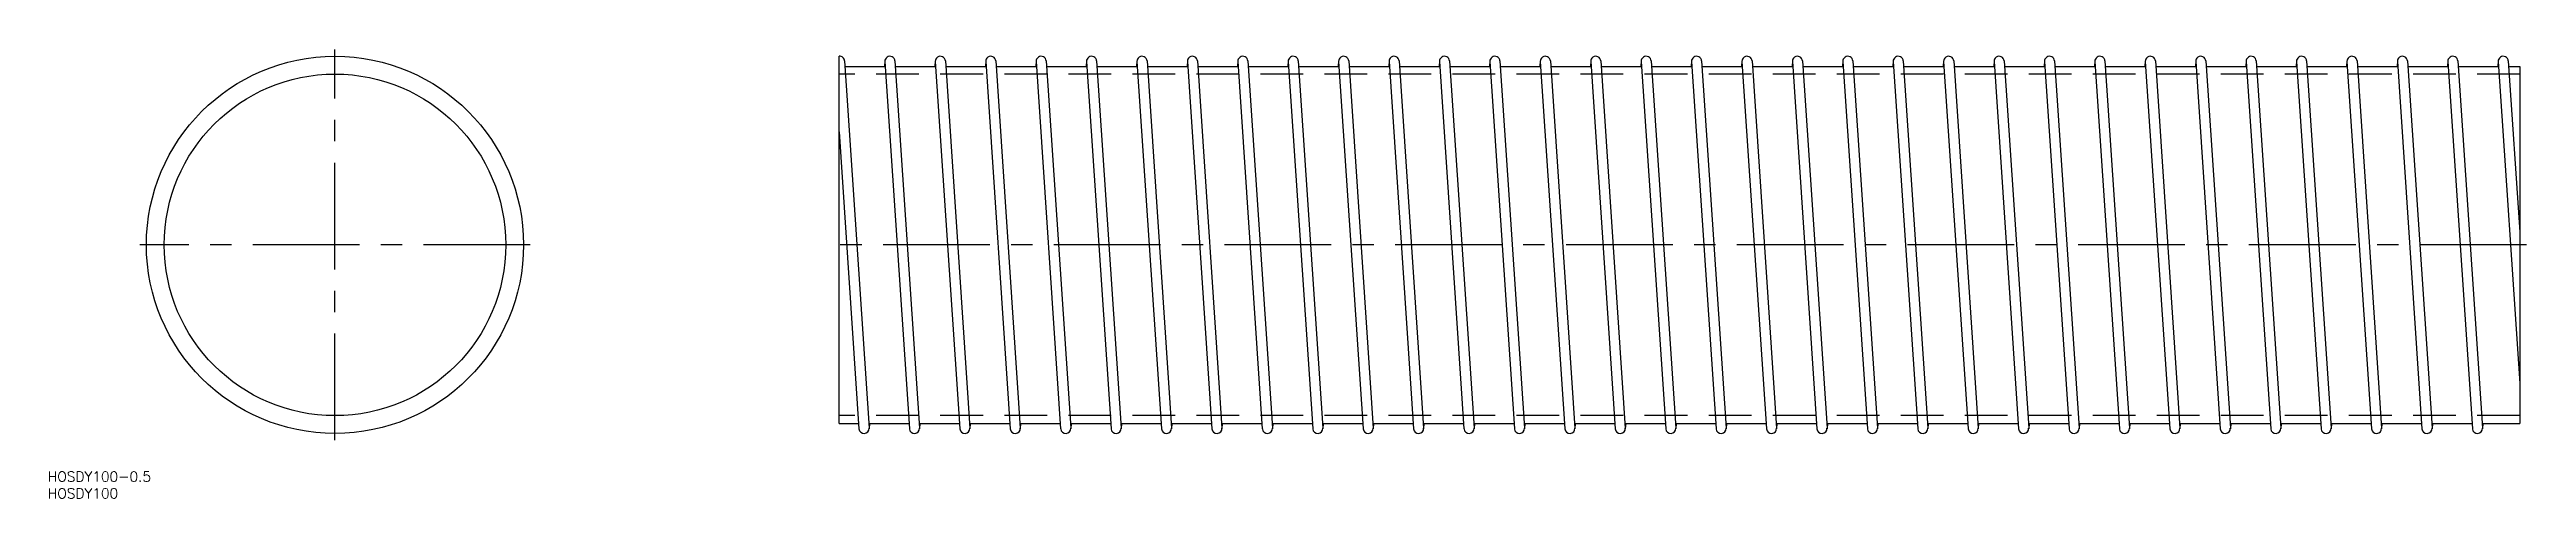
# Model space of a CAD drawing. Extents: x -85 to 652, y -75 to 58.
import ezdxf

# ---------------------------------------------------------------- set-up
doc = ezdxf.new("R2010")
doc.units = 0
doc.linetypes.add('CENTER', pattern=[50.8, 31.75, -6.35, 6.35, -6.35])
doc.linetypes.add('DASHED', pattern=[19.05, 12.7, -6.35])
doc.layers.get('0').update_dxf_attribs({"linetype": 'CONTINUOUS'})
doc.layers.add('CENTER', color=1, linetype='CENTER')
doc.styles.get("Standard").update_dxf_attribs({"font": 'txt.shx', "height": 3, "bigfont": 'bigfont.shx'})

msp = doc.modelspace()

# ---------------------------------------------------------------- linework, layer by layer
at = {"color": 7, "linetype": 'CONTINUOUS'}
for p, q in [((150, -53.1), (150, 56.1)), ((151.6, 54.7), (158.9, -54.5)), ((151.7, 53.1), (163.7, 53.1)), ((163.6, 54.7), (163.5, 53.1)), ((163.6, 54.5), (170.9, -54.7)), ((166.6, 54.7), (173.9, -54.5)), ((166.7, 53.1), (178.7, 53.1)), ((178.6, 54.7), (178.5, 53.1)), ((178.6, 54.5), (185.9, -54.7)), ((181.6, 54.7), (188.9, -54.5)), ((181.7, 53.1), (193.7, 53.1)), ((193.6, 54.7), (193.5, 53.1)), ((193.6, 54.5), (200.9, -54.7)), ((196.6, 54.7), (203.9, -54.5)), ((196.7, 53.1), (208.7, 53.1)), ((208.6, 54.7), (208.5, 53.1)), ((208.6, 54.5), (215.9, -54.7)), ((211.6, 54.7), (218.9, -54.5)), ((211.7, 53.1), (223.7, 53.1)), ((223.6, 54.7), (223.5, 53.1)), ((223.6, 54.5), (230.9, -54.7)), ((226.6, 54.7), (233.9, -54.5)), ((226.7, 53.1), (238.7, 53.1)), ((238.6, 54.7), (238.5, 53.1)), ((238.6, 54.5), (245.9, -54.7)), ((241.6, 54.7), (248.9, -54.5)), ((241.7, 53.1), (253.7, 53.1)), ((253.6, 54.7), (253.5, 53.1)), ((253.6, 54.5), (260.9, -54.7)), ((256.6, 54.7), (263.9, -54.5)), ((256.7, 53.1), (268.7, 53.1)), ((268.6, 54.7), (268.5, 53.1)), ((268.6, 54.5), (275.9, -54.7)), ((271.6, 54.7), (278.9, -54.5)), ((271.7, 53.1), (283.7, 53.1)), ((283.6, 54.7), (283.5, 53.1)), ((283.6, 54.5), (290.9, -54.7)), ((286.6, 54.7), (293.9, -54.5)), ((286.7, 53.1), (298.7, 53.1)), ((298.6, 54.7), (298.5, 53.1)), ((298.6, 54.5), (305.9, -54.7)), ((301.6, 54.7), (308.9, -54.5)), ((301.7, 53.1), (313.7, 53.1)), ((313.6, 54.7), (313.5, 53.1)), ((313.6, 54.5), (320.9, -54.7)), ((316.6, 54.7), (323.9, -54.5)), ((316.7, 53.1), (328.7, 53.1)), ((328.6, 54.7), (328.5, 53.1)), ((328.6, 54.5), (335.9, -54.7)), ((331.6, 54.7), (338.9, -54.5)), ((331.7, 53.1), (343.7, 53.1)), ((343.6, 54.7), (343.5, 53.1)), ((343.6, 54.5), (350.9, -54.7)), ((346.6, 54.7), (353.9, -54.5)), ((346.7, 53.1), (358.7, 53.1)), ((358.6, 54.7), (358.5, 53.1)), ((358.6, 54.5), (365.9, -54.7)), ((361.6, 54.7), (368.9, -54.5)), ((361.7, 53.1), (373.7, 53.1)), ((373.6, 54.7), (373.5, 53.1)), ((373.6, 54.5), (380.9, -54.7)), ((376.6, 54.7), (383.9, -54.5)), ((376.7, 53.1), (388.7, 53.1)), ((388.6, 54.7), (388.5, 53.1)), ((388.6, 54.5), (395.9, -54.7)), ((391.6, 54.7), (398.9, -54.5)), ((391.7, 53.1), (403.7, 53.1)), ((403.6, 54.7), (403.5, 53.1)), ((403.6, 54.5), (410.9, -54.7)), ((406.6, 54.7), (413.9, -54.5)), ((406.7, 53.1), (418.7, 53.1)), ((418.6, 54.7), (418.5, 53.1)), ((418.6, 54.5), (425.9, -54.7)), ((421.6, 54.7), (428.9, -54.5)), ((421.7, 53.1), (433.7, 53.1)), ((433.6, 54.7), (433.5, 53.1)), ((433.6, 54.5), (440.9, -54.7)), ((436.6, 54.7), (443.9, -54.5)), ((436.7, 53.1), (448.7, 53.1)), ((448.6, 54.7), (448.5, 53.1)), ((448.6, 54.5), (455.9, -54.7)), ((451.6, 54.7), (458.9, -54.5)), ((451.7, 53.1), (463.7, 53.1)), ((463.6, 54.7), (463.5, 53.1)), ((463.6, 54.5), (470.9, -54.7)), ((466.6, 54.7), (473.9, -54.5)), ((466.7, 53.1), (478.7, 53.1)), ((478.6, 54.7), (478.5, 53.1)), ((478.6, 54.5), (485.9, -54.7)), ((481.6, 54.7), (488.9, -54.5)), ((481.7, 53.1), (493.7, 53.1)), ((493.6, 54.7), (493.5, 53.1)), ((493.6, 54.5), (500.9, -54.7)), ((496.6, 54.7), (503.9, -54.5)), ((496.7, 53.1), (508.7, 53.1)), ((508.6, 54.7), (508.5, 53.1)), ((508.6, 54.5), (515.9, -54.7)), ((511.6, 54.7), (518.9, -54.5)), ((511.7, 53.1), (523.7, 53.1)), ((523.6, 54.7), (523.5, 53.1)), ((523.6, 54.5), (530.9, -54.7)), ((526.6, 54.7), (533.9, -54.5)), ((526.7, 53.1), (538.7, 53.1)), ((538.6, 54.7), (538.5, 53.1)), ((538.6, 54.5), (545.9, -54.7)), ((541.6, 54.7), (548.9, -54.5)), ((541.7, 53.1), (553.7, 53.1)), ((553.6, 54.7), (553.5, 53.1)), ((553.6, 54.5), (560.9, -54.7)), ((556.6, 54.7), (563.9, -54.5)), ((556.7, 53.1), (568.7, 53.1)), ((568.6, 54.7), (568.5, 53.1)), ((568.6, 54.5), (575.9, -54.7)), ((571.6, 54.7), (578.9, -54.5)), ((571.7, 53.1), (583.7, 53.1)), ((583.6, 54.7), (583.5, 53.1)), ((583.6, 54.5), (590.9, -54.7)), ((586.6, 54.7), (593.9, -54.5)), ((586.7, 53.1), (598.7, 53.1)), ((598.6, 54.7), (598.5, 53.1)), ((598.6, 54.5), (605.9, -54.7)), ((601.6, 54.7), (608.9, -54.5)), ((601.7, 53.1), (613.7, 53.1)), ((613.6, 54.7), (613.5, 53.1)), ((613.6, 54.5), (620.9, -54.7)), ((616.6, 54.7), (623.9, -54.5)), ((616.7, 53.1), (628.7, 53.1)), ((628.6, 54.7), (628.5, 53.1)), ((628.6, 54.5), (635.9, -54.7)), ((631.6, 54.7), (638.9, -54.5)), ((631.7, 53.1), (643.7, 53.1)), ((643.6, 54.7), (643.5, 53.1)), ((643.6, 54.5), (650, -41.19)), ((646.6, 54.7), (650, 3.79)), ((646.7, 53.1), (650, 53.1)), ((650, 53.1), (650, -53.1)), ((150, 33.61), (155.9, -54.7)), ((150, -53.1), (155.8, -53.1)), ((158.8, -53.1), (170.8, -53.1)), ((159, -53.1), (158.9, -54.7)), ((173.8, -53.1), (185.8, -53.1)), ((174, -53.1), (173.9, -54.7)), ((188.8, -53.1), (200.8, -53.1)), ((189, -53.1), (188.9, -54.7)), ((203.8, -53.1), (215.8, -53.1)), ((204, -53.1), (203.9, -54.7)), ((218.8, -53.1), (230.8, -53.1)), ((219, -53.1), (218.9, -54.7)), ((233.8, -53.1), (245.8, -53.1)), ((234, -53.1), (233.9, -54.7)), ((248.8, -53.1), (260.8, -53.1)), ((249, -53.1), (248.9, -54.7)), ((263.8, -53.1), (275.8, -53.1)), ((264, -53.1), (263.9, -54.7)), ((278.8, -53.1), (290.8, -53.1)), ((279, -53.1), (278.9, -54.7)), ((293.8, -53.1), (305.8, -53.1)), ((294, -53.1), (293.9, -54.7)), ((308.8, -53.1), (320.8, -53.1)), ((309, -53.1), (308.9, -54.7)), ((323.8, -53.1), (335.8, -53.1)), ((324, -53.1), (323.9, -54.7)), ((338.8, -53.1), (350.8, -53.1)), ((339, -53.1), (338.9, -54.7)), ((353.8, -53.1), (365.8, -53.1)), ((354, -53.1), (353.9, -54.7)), ((368.8, -53.1), (380.8, -53.1)), ((369, -53.1), (368.9, -54.7)), ((383.8, -53.1), (395.8, -53.1)), ((384, -53.1), (383.9, -54.7)), ((398.8, -53.1), (410.8, -53.1)), ((399, -53.1), (398.9, -54.7)), ((413.8, -53.1), (425.8, -53.1)), ((414, -53.1), (413.9, -54.7)), ((428.8, -53.1), (440.8, -53.1)), ((429, -53.1), (428.9, -54.7)), ((443.8, -53.1), (455.8, -53.1)), ((444, -53.1), (443.9, -54.7)), ((458.8, -53.1), (470.8, -53.1)), ((459, -53.1), (458.9, -54.7)), ((473.8, -53.1), (485.8, -53.1)), ((474, -53.1), (473.9, -54.7)), ((488.8, -53.1), (500.8, -53.1)), ((489, -53.1), (488.9, -54.7)), ((503.8, -53.1), (515.8, -53.1)), ((504, -53.1), (503.9, -54.7)), ((518.8, -53.1), (530.8, -53.1)), ((519, -53.1), (518.9, -54.7)), ((533.8, -53.1), (545.8, -53.1)), ((534, -53.1), (533.9, -54.7)), ((548.8, -53.1), (560.8, -53.1)), ((549, -53.1), (548.9, -54.7)), ((563.8, -53.1), (575.8, -53.1)), ((564, -53.1), (563.9, -54.7)), ((578.8, -53.1), (590.8, -53.1)), ((579, -53.1), (578.9, -54.7)), ((593.8, -53.1), (605.8, -53.1)), ((594, -53.1), (593.9, -54.7)), ((608.8, -53.1), (620.8, -53.1)), ((609, -53.1), (608.9, -54.7)), ((623.8, -53.1), (635.8, -53.1)), ((624, -53.1), (623.9, -54.7)), ((638.8, -53.1), (650, -53.1)), ((639, -53.1), (638.9, -54.7))]:
    msp.add_line(p, q, dxfattribs=at)
at = {"color": 3, "linetype": 'DASHED'}
for p, q in [((650, 50.8), (150, 50.8)), ((650, -50.8), (150, -50.8))]:
    msp.add_line(p, q, dxfattribs=at)
at = {"color": 7, "linetype": 'CONTINUOUS'}
for radius in [56.1, 50.8]:
    msp.add_circle((0, 0), radius, dxfattribs=at)
for centre, start, end in [((150.1, 54.6), 3.82424, 93.83279), ((165.1, 54.6), 3.82424, 183.82424), ((180.1, 54.6), 3.82424, 183.82424), ((195.1, 54.6), 3.82424, 183.82424), ((210.1, 54.6), 3.82424, 183.82424), ((225.1, 54.6), 3.82424, 183.82424), ((240.1, 54.6), 3.82424, 183.82424), ((255.1, 54.6), 3.82424, 183.82424), ((270.1, 54.6), 3.82424, 183.82424), ((285.1, 54.6), 3.82424, 183.82424), ((300.1, 54.6), 3.82424, 183.82424), ((315.1, 54.6), 3.82424, 183.82424), ((330.1, 54.6), 3.82424, 183.82424), ((345.1, 54.6), 3.82424, 183.82424), ((360.1, 54.6), 3.82424, 183.82424), ((375.1, 54.6), 3.82424, 183.82424), ((390.1, 54.6), 3.82424, 183.82424), ((405.1, 54.6), 3.82424, 183.82424), ((420.1, 54.6), 3.82424, 183.82424), ((435.1, 54.6), 3.82424, 183.82424), ((450.1, 54.6), 3.82424, 183.82424), ((465.1, 54.6), 3.82424, 183.82424), ((480.1, 54.6), 3.82424, 183.82424), ((495.1, 54.6), 3.82424, 183.82424), ((510.1, 54.6), 3.82424, 183.82424), ((525.1, 54.6), 3.82424, 183.82424), ((540.1, 54.6), 3.82424, 183.82424), ((555.1, 54.6), 3.82424, 183.82424), ((570.1, 54.6), 3.82424, 183.82424), ((585.1, 54.6), 3.82424, 183.82424), ((600.1, 54.6), 3.82424, 183.82424), ((615.1, 54.6), 3.82424, 183.82424), ((630.1, 54.6), 3.82424, 183.82424), ((645.1, 54.6), 3.82424, 183.82424), ((157.4, -54.6), 183.82424, 3.82424), ((172.4, -54.6), 183.82424, 3.82424), ((187.4, -54.6), 183.82424, 3.82424), ((202.4, -54.6), 183.82424, 3.82424), ((217.4, -54.6), 183.82424, 3.82424), ((232.4, -54.6), 183.82424, 3.82424), ((247.4, -54.6), 183.82424, 3.82424), ((262.4, -54.6), 183.82424, 3.82424), ((277.4, -54.6), 183.82424, 3.82424), ((292.4, -54.6), 183.82424, 3.82424), ((307.4, -54.6), 183.82424, 3.82424), ((322.4, -54.6), 183.82424, 3.82424), ((337.4, -54.6), 183.82424, 3.82424), ((352.4, -54.6), 183.82424, 3.82424), ((367.4, -54.6), 183.82424, 3.82424), ((382.4, -54.6), 183.82424, 3.82424), ((397.4, -54.6), 183.82424, 3.82424), ((412.4, -54.6), 183.82424, 3.82424), ((427.4, -54.6), 183.82424, 3.82424), ((442.4, -54.6), 183.82424, 3.82424), ((457.4, -54.6), 183.82424, 3.82424), ((472.4, -54.6), 183.82424, 3.82424), ((487.4, -54.6), 183.82424, 3.82424), ((502.4, -54.6), 183.82424, 3.82424), ((517.4, -54.6), 183.82424, 3.82424), ((532.4, -54.6), 183.82424, 3.82424), ((547.4, -54.6), 183.82424, 3.82424), ((562.4, -54.6), 183.82424, 3.82424), ((577.4, -54.6), 183.82424, 3.82424), ((592.4, -54.6), 183.82424, 3.82424), ((607.4, -54.6), 183.82424, 3.82424), ((622.4, -54.6), 183.82424, 3.82424), ((637.4, -54.6), 183.82424, 3.82424)]:
    msp.add_arc(centre, 1.5, start, end, dxfattribs=at)
at = {"layer": 'CENTER', "color": 1, "linetype": 'CENTER'}
for p, q in [((0, -58.1), (0, 58.1)), ((58.1, 0), (-58.1, 0)), ((652, 0), (148, 0))]:
    msp.add_line(p, q, dxfattribs=at)

# ---------------------------------------------------------------- texts
at = {"color": 7, "linetype": 'CONTINUOUS'}
for s, p in [('HOSDY100-0.5', (-85.44, -70.43)), ('HOSDY100', (-85.44, -75.43))]:
    msp.add_text(s, height=3, dxfattribs=at).set_placement(p)

doc.saveas('drawing.dxf')
